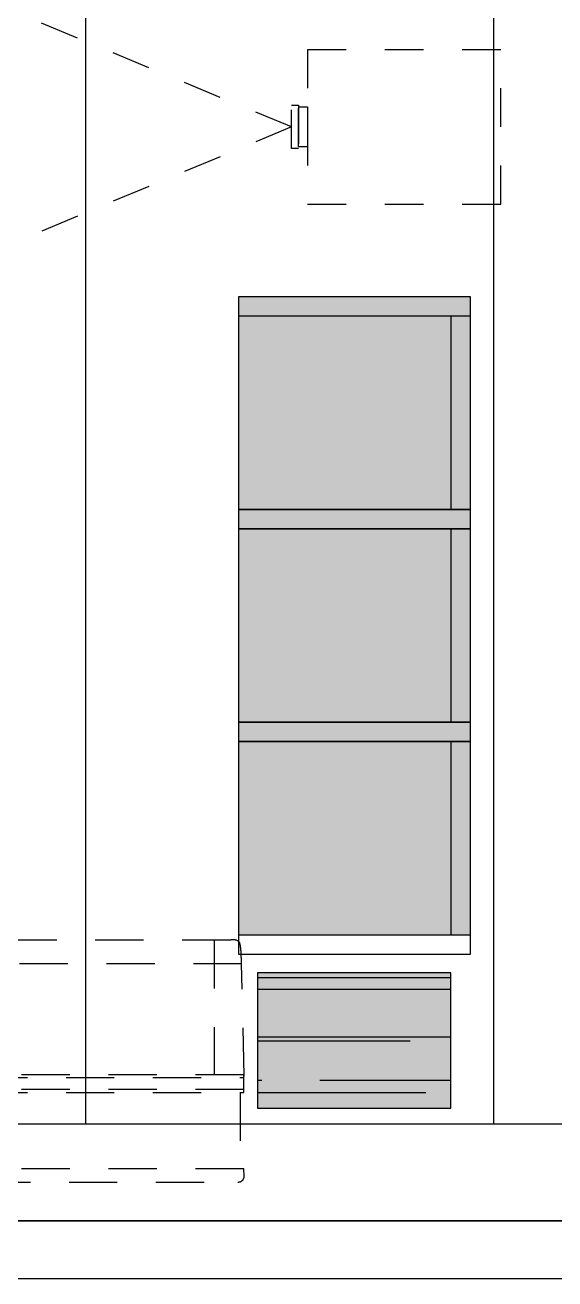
# Model space of a CAD drawing. Header units: inches. Extents: x -55 to 844, y -103 to 167.
# Drawn here: x 814.539 to 815.91, y 49.585 to 52.829 of the extents above; entities that cross this region are included whole.
import ezdxf

# ---------------------------------------------------------------- set-up
doc = ezdxf.new("R2010")
doc.units = ezdxf.units.IN
doc.header["$MEASUREMENT"] = 0
doc.linetypes.add('HIDDEN', pattern=[0.375, 0.25, -0.125])
doc.linetypes.add('HIDDEN2', pattern=[0.1875, 0.125, -0.0625])
for name, color, linetype in [('AI-Hatch mob', 254, 'Continuous'), ('AI-Mob', 2, 'Continuous'), ('AI-Piso', 1, 'Continuous')]:
    doc.layers.add(name, color=color, linetype=linetype)

# ---------------------------------------------------------------- blocks, each defined once
blk = doc.blocks.new('POLTRONA CINEMA')
at = {"layer": 'AI-Hatch mob'}
for color, points in [(254, [(-0.05, -0.05), (-0.6, -0.05), (-0.6, -0.55), (-0.05, -0.55)]), (31, [(-0.6, -0.55), (0, -0.55), (0, -0.05), (-0.6, -0.05)]), (31, [(0, -0.05), (-0.05, -0.05), (-0.05, -0.55), (0, -0.55)]), (31, [(0, -0.6), (0, -0.55), (-0.6, -0.55), (-0.6, -0.6)])]:
    blk.add_hatch(color=color, dxfattribs=at).paths.add_polyline_path(points)
blk.add_line((-0.05, -0.05), (-0.05, -0.55))
for points in [[(-0.6, 0), (0, 0), (0, -0.6), (-0.6, -0.6)], [(-0.6, -0.05), (0, -0.05), (0, -0.55), (-0.6, -0.55)]]:
    blk.add_lwpolyline(points, close=True)
blk = doc.blocks.new('mesa mad peq')
at = {"layer": 'AI-Hatch mob'}
blk.add_hatch(color=31, dxfattribs=at).paths.add_polyline_path([(0, -0.7), (0.35, -0.7), (0.35, -0.2), (0, -0.2)])
at = {"layer": 'AI-Hatch mob', "true_color": 0x91785b}
h = blk.add_hatch(dxfattribs=at)
h.set_pattern_fill('AR-RROOF', color=35, scale=0.2, angle=90, style=0)
h.set_pattern_definition([(90, (-5285.41094, -258.6449), (-0.2, 0.44), [3, -0.4, 1, -0.2]), (90, (-5285.51094, -258.3789), (-0.266, -0.2), [0.6, -0.066, 1.2, -0.15]), (90, (-5285.58094, -258.5449), (-0.134, 1.04), [1.6, -0.28, 0.8, -0.2])])
h.paths.add_polyline_path([(0, -0.7), (0.35, -0.7), (0.35, -0.2), (0, -0.2)])
blk.add_lwpolyline([(0, -0.7), (0.35, -0.7), (0.35, -0.2), (0, -0.2)], close=True)
blk = doc.blocks.new('A$C18106154')
at = {"linetype": 'HIDDEN2'}
for p, q in [((-0.7887, -0.2708), (0.7963, -0.2708)), ((0.7197, -0.6265), (0.7197, -0.2783))]:
    blk.add_line(p, q, dxfattribs=at)
for points in [[(-0.7887, -0.0109), (-0.7884, -0.0105), (-0.7884, -0.0086), (-0.788, -0.0083), (-0.788, -0.0075), (-0.7876, -0.0071), (-0.7876, -0.0064), (-0.7872, -0.006), (-0.7872, -0.0053), (-0.7869, -0.0053), (-0.7869, -0.0049), (-0.7865, -0.0045), (-0.7865, -0.0041), (-0.7861, -0.0041), (-0.7861, -0.0038), (-0.7854, -0.003), (-0.7854, -0.0026), (-0.785, -0.0026), (-0.785, -0.0023), (-0.7846, -0.0023), (-0.7846, -0.0019), (-0.7842, -0.0019), (-0.7835, -0.0011), (-0.7831, -0.0011), (-0.7827, -0.0008), (-0.7824, -0.0008), (-0.782, -0.0004), (-0.7812, -0.0004), (-0.7809, 0), (0.7809, 0), (0.7812, -0.0004), (0.7839, -0.0004), (0.7842, -0.0008), (0.7857, -0.0008), (0.7861, -0.0011), (0.7869, -0.0011), (0.7872, -0.0015), (0.788, -0.0015), (0.7884, -0.0019), (0.7887, -0.0019), (0.7891, -0.0023), (0.7895, -0.0023), (0.7899, -0.0026), (0.7902, -0.0026), (0.7902, -0.003), (0.7906, -0.003), (0.7914, -0.0038), (0.7917, -0.0038), (0.7925, -0.0045), (0.7929, -0.0045), (0.7929, -0.0049), (0.7944, -0.0064), (0.7944, -0.0068), (0.7951, -0.0075), (0.7951, -0.0079), (0.7955, -0.0083), (0.7955, -0.0086), (0.7959, -0.0094), (0.7959, -0.0098), (0.7963, -0.0101), (0.7963, -0.0105), (0.7966, -0.0113), (0.7966, -0.0116), (0.797, -0.0124), (0.797, -0.0139), (0.7974, -0.0146), (0.7974, -0.0154), (0.7963, -0.0345), (-0.7887, -0.0345)], [(0.7963, -0.2783), (-0.7887, -0.2783), (-0.7887, -0.2325), (0.7963, -0.2325)]]:
    blk.add_lwpolyline(points, close=True, dxfattribs=at)
for points in [[(-0.7786, -0.0345), (-0.7786, -0.2325)], [(0.7872, -0.2325), (0.7872, -0.0345)], [(0.7963, -0.24), (-0.7887, -0.24)], [(0.7974, -0.2745), (0.7899, -0.5972), (0.7895, -0.598), (0.7895, -0.5987), (0.7891, -0.5995), (0.7891, -0.601), (0.7887, -0.6017), (0.7887, -0.604), (0.7884, -0.6047), (0.7884, -0.607), (0.788, -0.6077), (0.788, -0.6107), (0.7876, -0.6115), (0.7876, -0.6126), (0.7872, -0.6134), (0.7872, -0.6149), (0.7869, -0.6152), (0.7869, -0.6167), (0.7865, -0.6171), (0.7861, -0.6179), (0.7861, -0.6182), (0.7857, -0.619), (0.7857, -0.6194), (0.7854, -0.6201), (0.7846, -0.6209), (0.7842, -0.6216), (0.7824, -0.6235), (0.7816, -0.6239), (0.7812, -0.6242), (0.7805, -0.6246), (0.7801, -0.625), (0.7786, -0.6257), (0.7779, -0.6257), (0.7771, -0.6261), (0.7764, -0.6261), (0.7756, -0.6265), (0.7745, -0.6265), (0.7737, -0.6269), (0.7632, -0.6269), (0.7621, -0.6265), (-0.7632, -0.6265), (-0.764, -0.6261), (-0.7655, -0.6261), (-0.7662, -0.6257), (-0.7674, -0.6257), (-0.7681, -0.6254), (-0.7685, -0.6254), (-0.7689, -0.625), (-0.7696, -0.625), (-0.7704, -0.6242), (-0.7711, -0.6242), (-0.7726, -0.6227), (-0.773, -0.6227), (-0.7745, -0.6212), (-0.7745, -0.6209), (-0.7749, -0.6201), (-0.7752, -0.6197), (-0.7752, -0.6194), (-0.7756, -0.619), (-0.776, -0.6182), (-0.776, -0.6179), (-0.7764, -0.6175), (-0.7764, -0.6164), (-0.7767, -0.6156), (-0.7767, -0.6145), (-0.7771, -0.6137), (-0.7771, -0.6111), (-0.7775, -0.6104), (-0.7775, -0.6029), (-0.7771, -0.6021), (-0.7771, -0.601), (-0.7872, -0.2772)], [(-0.71, -0.6265), (-0.71, -0.2783)], [(0.791, -0.5654), (-0.7786, -0.5654)]]:
    blk.add_lwpolyline(points, dxfattribs=at)
blk = doc.blocks.new('LKJHGFDS')
at = {"layer": 'AI-Mob', "linetype": 'HIDDEN', "ltscale": 0.25}
for q in [(793.8526, 18.0406), (793.8676, 15.6406)]:
    blk.add_line((796.7477, 16.8406), q, dxfattribs=at)
at = {"layer": 'AI-Mob'}
blk.add_line((801.2344, 14.2606), (794.1144, 14.2606), dxfattribs=at)
at = {"layer": 'AI-Mob', "ltscale": 3}
blk.add_lwpolyline([(793.7144, 14.0106), (803.4344, 14.0106), (803.4344, 19.6706), (793.7144, 19.6706)], close=True, dxfattribs=at)
at = {"layer": 'AI-Mob', "linetype": 'HIDDEN', "ltscale": 0.25}
for points in [[(796.7891, 16.6408), (797.2891, 16.6408), (797.2891, 17.0405), (796.7891, 17.0405)], [(796.7477, 16.8968), (796.7658, 16.8968), (796.7658, 16.7845), (796.7477, 16.7845)], [(796.7658, 16.8925), (796.7891, 16.8925), (796.7891, 16.7888), (796.7658, 16.7888)]]:
    blk.add_lwpolyline(points, close=True, dxfattribs=at)
at = {"layer": 'AI-Piso', "color": 2}
for p, q in [((796.2144, 19.6706), (796.2144, 14.2606)), ((797.2701, 19.6706), (797.2701, 14.2606))]:
    blk.add_line(p, q, dxfattribs=at)
at = {"layer": 'AI-Mob', "xscale": -1, "rotation": 180}
for name, p in [('POLTRONA CINEMA', (797.2108, 15.8009)), ('POLTRONA CINEMA', (797.2108, 15.2509)), ('POLTRONA CINEMA', (797.2108, 14.7009)), ('A$C18106154', (795.8278, 14.1106))]:
    blk.add_blockref(name, p, dxfattribs=at)
at = {"layer": 'AI-Mob', "rotation": 270}
blk.add_blockref('mesa mad peq', (797.36, 14.652), dxfattribs=at)

msp = doc.modelspace()

# ---------------------------------------------------------------- linework, layer by layer
for p, q in [((823.1945, 49.7355), (812.0448, 49.7355)), ((823.1945, 49.5855), (812.0448, 49.5855))]:
    msp.add_line(p, q)

# ---------------------------------------------------------------- block references
msp.add_blockref('LKJHGFDS', (18.4804, 35.7249))

doc.saveas('drawing.dxf')
